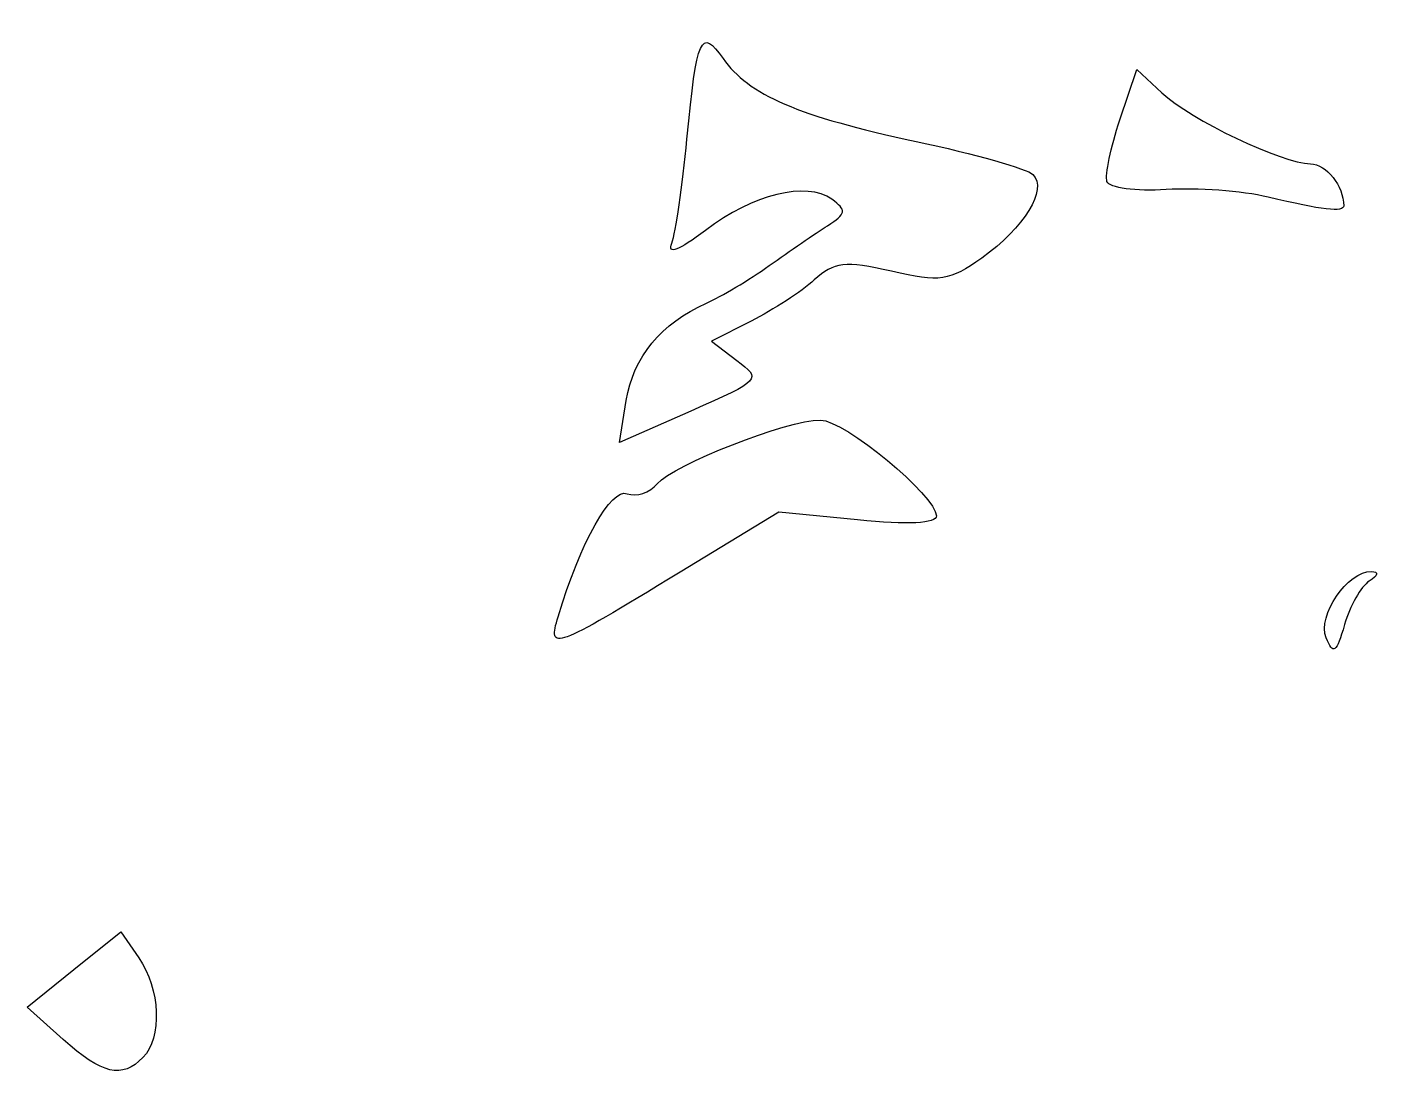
# Model space of a CAD drawing. Header units: centimetres. Extents: x -10.8 to 10.8, y -7.7 to 7.7.
# Drawn here: x -9.46 to -6.619, y 5.228 to 7.438 of the extents above; entities that cross this region are included whole.
import ezdxf

# ---------------------------------------------------------------- set-up
doc = ezdxf.new("R2010")
doc.units = ezdxf.units.CM
doc.header["$MEASUREMENT"] = 0
doc.layers.add('Layer 1', color=7, linetype='Continuous')

msp = doc.modelspace()

# ---------------------------------------------------------------- linework, layer by layer
at = {"layer": 'Layer 1'}
for points, knots in [([(-7.96861, 6.73759), (-7.96861, 6.73759), (-8.02193, 6.77781), (-8.02193, 6.77781), (-8.02193, 6.77781), (-8.02193, 6.77781), (-7.93825, 6.82016), (-7.93825, 6.82016), (-7.93825, 6.82016), (-7.89222, 6.84345), (-7.83256, 6.88241), (-7.80567, 6.90673), (-7.80567, 6.90673), (-7.76331, 6.94505), (-7.74161, 6.94746), (-7.64326, 6.9248), (-7.64326, 6.9248), (-7.54139, 6.90132), (-7.52195, 6.90419), (-7.45374, 6.95276), (-7.45374, 6.95276), (-7.36456, 7.01626), (-7.31498, 7.09708), (-7.3461, 7.1282), (-7.3461, 7.1282), (-7.35803, 7.14013), (-7.4686, 7.17143), (-7.59182, 7.19776), (-7.59182, 7.19776), (-7.83953, 7.25069), (-7.94369, 7.29542), (-7.99721, 7.37184), (-7.99721, 7.37184), (-8.04363, 7.43811), (-8.05266, 7.41798), (-8.07316, 7.20267), (-8.07316, 7.20267), (-8.08257, 7.10381), (-8.09696, 7.00549), (-8.10514, 6.98418), (-8.10514, 6.98418), (-8.1149, 6.95874), (-8.09051, 6.96793), (-8.03414, 7.01092), (-8.03414, 7.01092), (-7.93515, 7.08642), (-7.82194, 7.1143), (-7.769, 7.07622), (-7.769, 7.07622), (-7.73707, 7.05325), (-7.73824, 7.04606), (-7.77806, 7.02055), (-7.77806, 7.02055), (-7.80321, 7.00444), (-7.85822, 6.96679), (-7.9003, 6.93688), (-7.9003, 6.93688), (-7.94238, 6.90697), (-8.00184, 6.87138), (-8.03244, 6.85779), (-8.03244, 6.85779), (-8.12787, 6.81541), (-8.18603, 6.74473), (-8.2009, 6.65307), (-8.2009, 6.65307), (-8.2009, 6.65307), (-8.21522, 6.56483), (-8.21522, 6.56483), (-8.21522, 6.56483), (-8.21522, 6.56483), (-8.06525, 6.63111), (-8.06525, 6.63111), (-8.06525, 6.63111), (-7.9172, 6.69655), (-7.91596, 6.6979), (-7.9686, 6.73761), (-7.9686, 6.73761), (-7.9686, 6.73761), (-7.96861, 6.73759), (-7.96861, 6.73759)], [0, 0, 0, 0, 0.047619, 0.047619, 0.047619, 0.047619, 0.0952381, 0.0952381, 0.0952381, 0.0952381, 0.1428571, 0.1428571, 0.1428571, 0.1428571, 0.1904762, 0.1904762, 0.1904762, 0.1904762, 0.2380952, 0.2380952, 0.2380952, 0.2380952, 0.2857143, 0.2857143, 0.2857143, 0.2857143, 0.3333333, 0.3333333, 0.3333333, 0.3333333, 0.3809524, 0.3809524, 0.3809524, 0.3809524, 0.4285714, 0.4285714, 0.4285714, 0.4285714, 0.4761905, 0.4761905, 0.4761905, 0.4761905, 0.5238095, 0.5238095, 0.5238095, 0.5238095, 0.5714286, 0.5714286, 0.5714286, 0.5714286, 0.6190476, 0.6190476, 0.6190476, 0.6190476, 0.6666667, 0.6666667, 0.6666667, 0.6666667, 0.7142857, 0.7142857, 0.7142857, 0.7142857, 0.7619048, 0.7619048, 0.7619048, 0.7619048, 0.8095238, 0.8095238, 0.8095238, 0.8095238, 0.8571429, 0.8571429, 0.8571429, 0.8571429, 0.9047619, 0.9047619, 0.9047619, 0.9047619, 1, 1, 1, 1]), ([(-6.69321, 7.06259), (-6.69321, 7.10424), (-6.72968, 7.15024), (-6.76305, 7.15069), (-6.76305, 7.15069), (-6.8225, 7.15148), (-7.0155, 7.24371), (-7.07541, 7.29995), (-7.07541, 7.29995), (-7.07541, 7.29995), (-7.12758, 7.34892), (-7.12758, 7.34892), (-7.12758, 7.34892), (-7.12758, 7.34892), (-7.16327, 7.24342), (-7.16327, 7.24342), (-7.16327, 7.24342), (-7.1829, 7.1854), (-7.19519, 7.12693), (-7.19058, 7.11348), (-7.19058, 7.11348), (-7.18597, 7.10003), (-7.12993, 7.09243), (-7.06605, 7.09657), (-7.06605, 7.09657), (-7.00217, 7.10071), (-6.9059, 7.09357), (-6.85212, 7.08069), (-6.85212, 7.08069), (-6.73834, 7.05344), (-6.69321, 7.0483), (-6.69321, 7.06258), (-6.69321, 7.06258), (-6.69321, 7.06258), (-6.69321, 7.06259), (-6.69321, 7.06259)], [0, 0, 0, 0, 0.1, 0.1, 0.1, 0.1, 0.2, 0.2, 0.2, 0.2, 0.3, 0.3, 0.3, 0.3, 0.4, 0.4, 0.4, 0.4, 0.5, 0.5, 0.5, 0.5, 0.6, 0.6, 0.6, 0.6, 0.7, 0.7, 0.7, 0.7, 0.8, 0.8, 0.8, 0.8, 1, 1, 1, 1]), ([(-8.08757, 6.29249), (-8.08757, 6.29249), (-7.88031, 6.41859), (-7.88031, 6.41859), (-7.88031, 6.41859), (-7.88031, 6.41859), (-7.71475, 6.40228), (-7.71475, 6.40228), (-7.71475, 6.40228), (-7.60853, 6.39181), (-7.54919, 6.39484), (-7.54919, 6.41073), (-7.54919, 6.41073), (-7.54919, 6.45272), (-7.74208, 6.61231), (-7.79282, 6.61231), (-7.79282, 6.61231), (-7.8623, 6.61231), (-8.10214, 6.51857), (-8.13549, 6.47838), (-8.13549, 6.47838), (-8.15114, 6.45952), (-8.17973, 6.45014), (-8.19902, 6.45754), (-8.19902, 6.45754), (-8.23265, 6.47045), (-8.29664, 6.35634), (-8.34394, 6.19912), (-8.34394, 6.19912), (-8.36609, 6.1255), (-8.35604, 6.12916), (-8.08758, 6.29249), (-8.08758, 6.29249), (-8.08758, 6.29249), (-8.08757, 6.29249), (-8.08757, 6.29249)], [0, 0, 0, 0, 0.1, 0.1, 0.1, 0.1, 0.2, 0.2, 0.2, 0.2, 0.3, 0.3, 0.3, 0.3, 0.4, 0.4, 0.4, 0.4, 0.5, 0.5, 0.5, 0.5, 0.6, 0.6, 0.6, 0.6, 0.7, 0.7, 0.7, 0.7, 0.8, 0.8, 0.8, 0.8, 1, 1, 1, 1]), ([(-6.63953, 6.2737), (-6.62111, 6.28539), (-6.61909, 6.2939), (-6.6347, 6.29412), (-6.6347, 6.29412), (-6.68485, 6.29482), (-6.74926, 6.20079), (-6.73012, 6.15483), (-6.73012, 6.15483), (-6.71482, 6.1181), (-6.70867, 6.1225), (-6.69152, 6.1824), (-6.69152, 6.1824), (-6.6803, 6.22159), (-6.6569, 6.26268), (-6.63953, 6.27371), (-6.63953, 6.27371), (-6.63953, 6.27371), (-6.63953, 6.2737), (-6.63953, 6.2737)], [0, 0, 0, 0, 0.1666667, 0.1666667, 0.1666667, 0.1666667, 0.3333333, 0.3333333, 0.3333333, 0.3333333, 0.5, 0.5, 0.5, 0.5, 0.6666667, 0.6666667, 0.6666667, 0.6666667, 1, 1, 1, 1]), ([(-9.21638, 5.27257), (-9.17545, 5.3135), (-9.17979, 5.41758), (-9.22512, 5.48229), (-9.22512, 5.48229), (-9.22512, 5.48229), (-9.26319, 5.53665), (-9.26319, 5.53665), (-9.26319, 5.53665), (-9.26319, 5.53665), (-9.36157, 5.45759), (-9.36157, 5.45759), (-9.36157, 5.45759), (-9.36157, 5.45759), (-9.45995, 5.37853), (-9.45995, 5.37853), (-9.45995, 5.37853), (-9.45995, 5.37853), (-9.38423, 5.31088), (-9.38423, 5.31088), (-9.38423, 5.31088), (-9.30143, 5.2369), (-9.26123, 5.22772), (-9.21638, 5.27256), (-9.21638, 5.27256), (-9.21638, 5.27256), (-9.21638, 5.27257), (-9.21638, 5.27257)], [0, 0, 0, 0, 0.125, 0.125, 0.125, 0.125, 0.25, 0.25, 0.25, 0.25, 0.375, 0.375, 0.375, 0.375, 0.5, 0.5, 0.5, 0.5, 0.625, 0.625, 0.625, 0.625, 0.75, 0.75, 0.75, 0.75, 1, 1, 1, 1])]:
    msp.add_open_spline(points, degree=3, knots=knots, dxfattribs=at)

doc.saveas('drawing.dxf')
